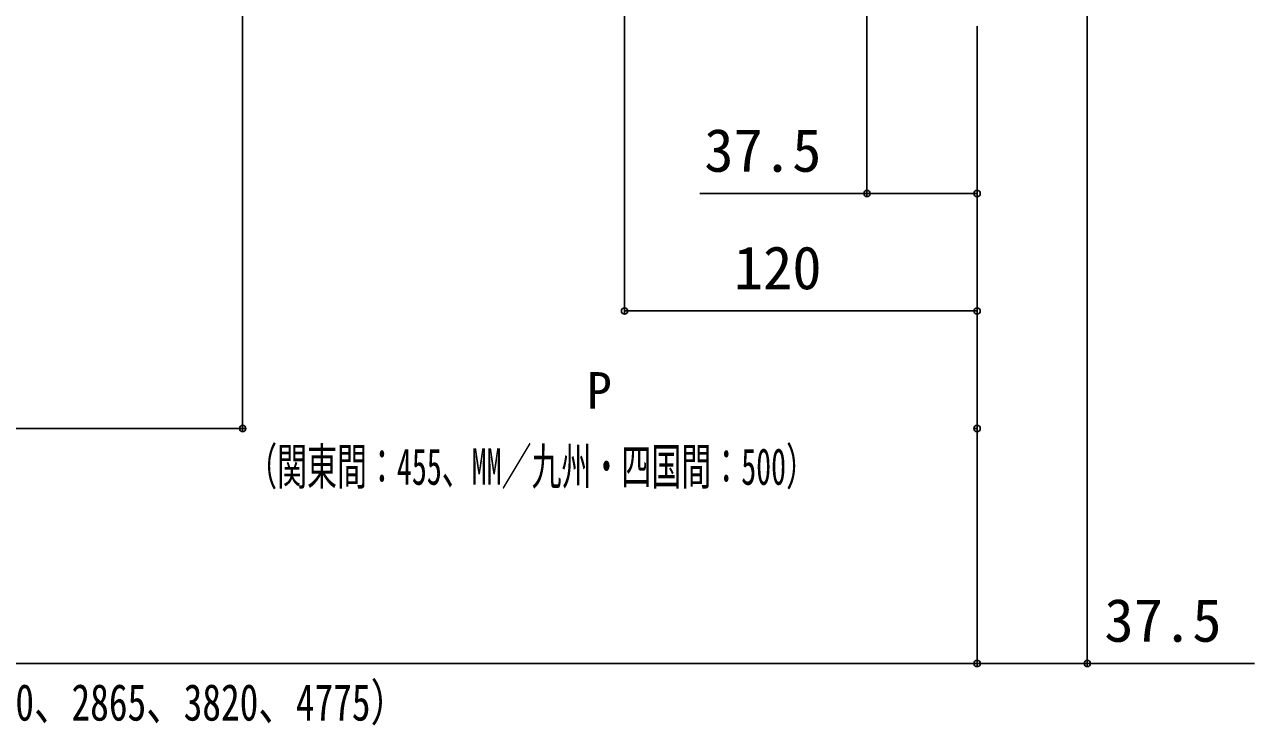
# Model space of a CAD drawing. Units: millimetres, scale not verified. Extents: x -875 to 875, y -1304 to 1297.
# Drawn here: x 157.3 to 575.9, y 130.2 to 368.8 of the extents above; entities that cross this region are included whole.
import ezdxf
from ezdxf.enums import TextEntityAlignment as Align

# ---------------------------------------------------------------- set-up
doc = ezdxf.new("R2010")
doc.units = ezdxf.units.MM
doc.header["$LTSCALE"] = 8
doc.layers.add('0-6_YKK_D', color=6, linetype='Continuous')
doc.styles.add('ＭＳ ゴシック', font='')
doc.styles.get('ＭＳ ゴシック').set_extended_font_data('MS Gothic')

msp = doc.modelspace()

# ---------------------------------------------------------------- linework, layer by layer
at = {"layer": '0-6_YKK_D'}
for p, q in [((361.5, 426.3), (361.5, 270.3)), ((231.5, 388.92), (231.5, 230.3)), ((231.5, 388.92), (231.5, 230.3)), ((443.999, 380.3), (443.999, 310.3)), ((519, 380.3), (519, 150.3)), ((481.5, 368.3), (481.5, 230.3)), ((481.5, 368.3), (481.5, 150.3)), ((481.5, 368.3), (481.5, 310.3)), ((481.5, 368.3), (481.5, 270.3)), ((481.5, 368.3), (481.5, 150.3)), ((481.5, 271.3), (361.5, 271.3)), ((-18.5, 231.3), (231.5, 231.3)), ((231.5, 231.3), (232.694, 231.3)), ((481.5, 231.3), (480.306, 231.3)), ((-411, 151.3), (481.5, 151.3))]:
    msp.add_line(p, q, dxfattribs=at)
for points in [[(481.5, 311.3), (443.999, 311.3), (387.108, 311.3)], [(481.5, 151.3), (519, 151.3), (575.891, 151.3)]]:
    msp.add_lwpolyline(points, dxfattribs=at)
for centre in [(443.999, 311.3), (481.5, 311.3), (361.5, 271.3), (481.5, 271.3), (231.5, 231.3), (231.5, 231.3), (481.5, 231.3), (481.5, 151.3), (481.5, 151.3), (519, 151.3)]:
    msp.add_circle(centre, 1.075, dxfattribs=at)

# ---------------------------------------------------------------- texts
at = {"layer": '0-6_YKK_D', "style": 'ＭＳ ゴシック'}
for s, height, p in [('37.5', 14.66, (388.631, 314.3)), ('120', 14.66, (398.659, 274.3)), ('P', 12.46, (348.676, 234.3)), ('37.5', 14.66, (524.823, 154.3))]:
    msp.add_text(s, height=height, dxfattribs=at).set_placement(p, align=Align.BOTTOM_LEFT)
for s, width, p in [('（関東間：455、MM／九州・四国間：500）', 0.6, (233.028, 208.402)), ('（躯体芯々：関東間：1820、2730、3640、4550、MM：2000、3000、4000、5000、九州・四国間：1910、2865、3820、4775）', 0.75, (-412.485, 128.112))]:
    msp.add_text(s, height=12.46, dxfattribs=dict(at, width=width)).set_placement(p, align=Align.BOTTOM_LEFT)

doc.saveas('drawing.dxf')
